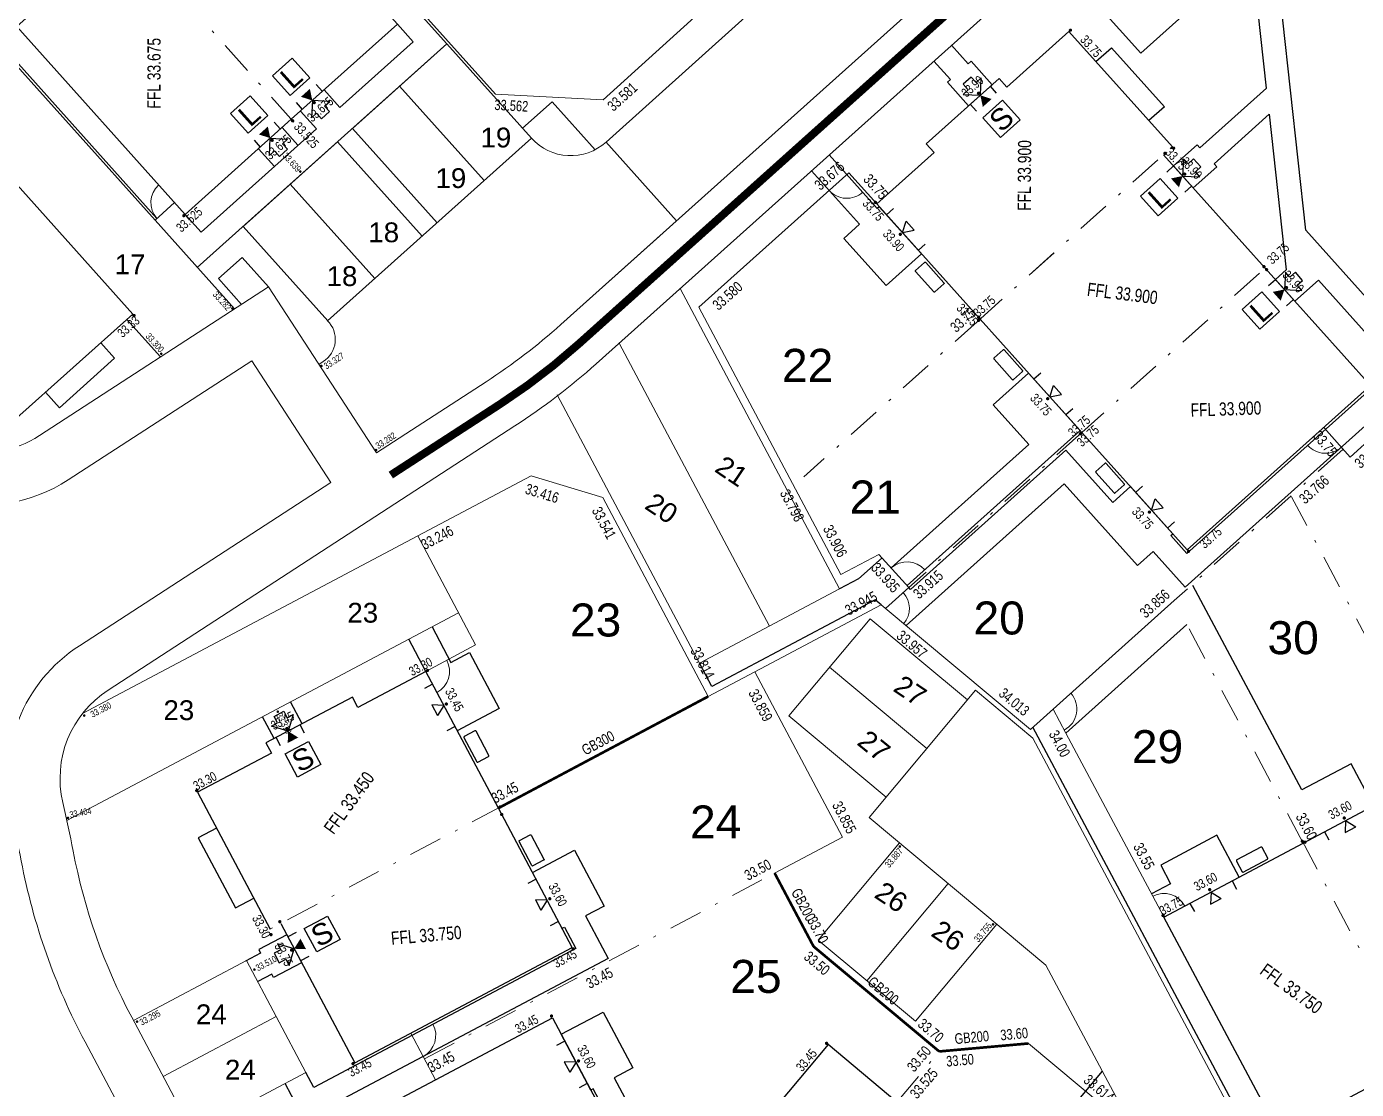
# Model space of a CAD drawing. Header units: metres. Extents: x 337936 to 338610, y 373199 to 374026.
# Drawn here: x 338146.3 to 338196.6, y 373625.1 to 373665.4 of the extents above; entities that cross this region are included whole.
import ezdxf

# ---------------------------------------------------------------- set-up
doc = ezdxf.new("R2010")
doc.units = ezdxf.units.M
for name, pattern in [('DASHDOT', [25.4, 12.7, -6.35, 0, -6.35]), ('DASHED', [0.75, 0.5, -0.25]), ('DASHED2', [0.375, 0.25, -0.125])]:
    doc.linetypes.add(name, pattern=pattern)
for name, color, linetype in [('A-WH_HT-Access-Main', 252, 'Continuous'), ('A-WH_HT-Services-ASHP', 252, 'Continuous'), ('A-WH_HT-Wall-Party Wall Line', 252, 'Continuous'), ('A-WH_HT-Wall-Structure', 252, 'Continuous'), ('DGL-Paths', 252, 'Continuous'), ('EXTERNAL_WORKS_BACK_OF_FOOTWAY_LEVELS', 7, 'Continuous'), ('HOUSE_EXTERNAL_LEVELS', 7, 'Continuous'), ('HOUSE_SLAB_LEVEL', 7, 'Continuous'), ('PLOT_BOUNDARY_ANNOTATION', 7, 'Continuous'), ('PLOT_BOUNDARY_GRAVEL_BOARD', 7, 'Continuous')]:
    doc.layers.add(name, color=color, linetype=linetype)
doc.layers.add('A-WH_HT-Wall-Door Openings', color=252, linetype='Continuous', plot=False)
for name, color, linetype, lineweight in [('DGL_BT Gates', 252, 'Continuous', 9), ('DGL_BT Rear Fencing', 252, 'DASHDOT', 9), ('DGL_BT-Screen Fence', 252, 'FENCELINE2', 9), ('DGL_DRIVE', 252, 'Continuous', 9), ('DGL_Footpath', 252, 'Continuous', 9), ('DGL_Plot Parking', 252, 'Continuous', 9), ('DGL_PlotNo', 252, 'Continuous', 9), ('DGL_ROAD_KERBLINE', 252, 'Continuous', 9), ('DGL_VERGE', 252, 'DASHED', 9)]:
    doc.layers.add(name, color=color, linetype=linetype, lineweight=lineweight)
doc.layers.add('HOUSE_DOORS', color=3, linetype='Continuous', true_color=0x00ff00)
doc.styles.add('AnnotativeArial', font='arial.ttf', dxfattribs={"height": 2})
doc.styles.add('ESTROAD', font='arial.ttf', dxfattribs={"width": 0.75})
doc.styles.get("Standard").update_dxf_attribs({"font": 'arial.ttf'})
doc.linetypes.add('FENCELINE2', pattern='A,6.35,-2.54,[132,ltypeshp.shx,S=2.54,R=0,X=-2.54,Y=0],-2.54,25.4', length=36.83)

msp = doc.modelspace()

# ---------------------------------------------------------------- hatches: boundary and pattern name
at = {"layer": 'EXTERNAL_WORKS_BACK_OF_FOOTWAY_LEVELS'}
h = msp.add_hatch(color=256, dxfattribs=at)
edge = h.paths.add_edge_path(flags=17)
edge.add_ellipse((338156.629, 373659.885), major_axis=(0.0354, 0.0354), ratio=1, start_angle=45, end_angle=225, ccw=False)
edge.add_ellipse((338156.629, 373659.885), major_axis=(0.0354, 0.0354), ratio=1, start_angle=225, end_angle=405, ccw=False)
h = msp.add_hatch(color=256, dxfattribs=at)
edge = h.paths.add_edge_path(flags=17)
edge.add_ellipse((338154.057, 373654.7), major_axis=(0.0354, 0.0354), ratio=1, start_angle=45, end_angle=225, ccw=False)
edge.add_ellipse((338154.057, 373654.7), major_axis=(0.0354, 0.0354), ratio=1, start_angle=225, end_angle=405, ccw=False)
h = msp.add_hatch(color=256, dxfattribs=at)
edge = h.paths.add_edge_path(flags=17)
edge.add_ellipse((338151.364, 373652.983), major_axis=(0.0354, 0.0354), ratio=1, start_angle=45, end_angle=225, ccw=False)
edge.add_ellipse((338151.364, 373652.983), major_axis=(0.0354, 0.0354), ratio=1, start_angle=225, end_angle=405, ccw=False)
h = msp.add_hatch(color=256, dxfattribs=at)
edge = h.paths.add_edge_path(flags=17)
edge.add_ellipse((338157.427, 373652.524), major_axis=(0.0354, 0.0354), ratio=1, start_angle=45, end_angle=225, ccw=False)
edge.add_ellipse((338157.427, 373652.524), major_axis=(0.0354, 0.0354), ratio=1, start_angle=225, end_angle=405, ccw=False)
h = msp.add_hatch(color=256, dxfattribs=at)
edge = h.paths.add_edge_path(flags=17)
edge.add_ellipse((338159.497, 373649.337), major_axis=(0.0354, 0.0354), ratio=1, start_angle=45, end_angle=225, ccw=False)
edge.add_ellipse((338159.497, 373649.337), major_axis=(0.0354, 0.0354), ratio=1, start_angle=225, end_angle=405, ccw=False)
h = msp.add_hatch(color=256, dxfattribs=at)
edge = h.paths.add_edge_path(flags=17)
edge.add_ellipse((338148.449, 373639.279), major_axis=(0.0354, 0.0354), ratio=1, start_angle=45, end_angle=225, ccw=False)
edge.add_ellipse((338148.449, 373639.279), major_axis=(0.0354, 0.0354), ratio=1, start_angle=225, end_angle=405, ccw=False)
h = msp.add_hatch(color=256, dxfattribs=at)
edge = h.paths.add_edge_path(flags=17)
edge.add_ellipse((338155.777, 373639.427), major_axis=(0.0354, 0.0354), ratio=1, start_angle=45, end_angle=225, ccw=False)
edge.add_ellipse((338155.777, 373639.427), major_axis=(0.0354, 0.0354), ratio=1, start_angle=225, end_angle=405, ccw=False)
h = msp.add_hatch(color=256, dxfattribs=at)
edge = h.paths.add_edge_path(flags=17)
edge.add_ellipse((338147.83, 373635.401), major_axis=(0.0354, 0.0354), ratio=1, start_angle=45, end_angle=225, ccw=False)
edge.add_ellipse((338147.83, 373635.401), major_axis=(0.0354, 0.0354), ratio=1, start_angle=225, end_angle=405, ccw=False)
h = msp.add_hatch(color=256, dxfattribs=at)
edge = h.paths.add_edge_path(flags=17)
edge.add_ellipse((338179.331, 373634.318), major_axis=(0.0354, 0.0354), ratio=1, start_angle=45, end_angle=225, ccw=False)
edge.add_ellipse((338179.331, 373634.318), major_axis=(0.0354, 0.0354), ratio=1, start_angle=225, end_angle=405, ccw=False)
h = msp.add_hatch(color=256, dxfattribs=at)
edge = h.paths.add_edge_path(flags=17)
edge.add_ellipse((338182.86, 373631.368), major_axis=(0.0354, 0.0354), ratio=1, start_angle=45, end_angle=225, ccw=False)
edge.add_ellipse((338182.86, 373631.368), major_axis=(0.0354, 0.0354), ratio=1, start_angle=225, end_angle=405, ccw=False)
h = msp.add_hatch(color=256, dxfattribs=at)
edge = h.paths.add_edge_path(flags=17)
edge.add_ellipse((338154.892, 373629.656), major_axis=(0.0354, 0.0354), ratio=1, start_angle=45, end_angle=225, ccw=False)
edge.add_ellipse((338154.892, 373629.656), major_axis=(0.0354, 0.0354), ratio=1, start_angle=225, end_angle=405, ccw=False)
h = msp.add_hatch(color=256, dxfattribs=at)
edge = h.paths.add_edge_path(flags=17)
edge.add_ellipse((338150.447, 373627.684), major_axis=(0.0354, 0.0354), ratio=1, start_angle=45, end_angle=225, ccw=False)
edge.add_ellipse((338150.447, 373627.684), major_axis=(0.0354, 0.0354), ratio=1, start_angle=225, end_angle=405, ccw=False)
at = {"layer": 'HOUSE_DOORS'}
for points in [[(338157.086, 373662.578), (338156.658, 373662.718), (338156.993, 373663.019)], [(338182.38, 373662.775), (338182.808, 373662.635), (338182.473, 373662.335)], [(338155.494, 373661.151), (338155.067, 373661.291), (338155.402, 373661.592)], [(338190.038, 373659.717), (338189.898, 373659.29), (338189.598, 373659.625)], [(338193.892, 373655.419), (338193.752, 373654.992), (338193.451, 373655.327)], [(338156.17, 373638.686), (338156.551, 373638.447), (338156.154, 373638.237)], [(338156.398, 373630.445), (338156.637, 373630.827), (338156.848, 373630.429)]]:
    msp.add_hatch(color=256, dxfattribs=at).paths.add_polyline_path(points, flags=17)
at = {"layer": 'HOUSE_EXTERNAL_LEVELS'}
h = msp.add_hatch(color=256, dxfattribs=at)
edge = h.paths.add_edge_path(flags=17)
edge.add_ellipse((338185.79, 373665.241), major_axis=(-0.0448, 0.0448), ratio=1, start_angle=-93.1211, end_angle=86.8789, ccw=False)
edge.add_ellipse((338185.79, 373665.241), major_axis=(-0.0448, 0.0448), ratio=1, start_angle=86.8789, end_angle=266.8789, ccw=False)
h = msp.add_hatch(color=256, dxfattribs=at)
edge = h.paths.add_edge_path(flags=17)
edge.add_ellipse((338182.308, 373662.856), major_axis=(-0.0448, 0.0448), ratio=1, start_angle=86.8789, end_angle=266.8789, ccw=False)
edge.add_ellipse((338182.308, 373662.856), major_axis=(-0.0448, 0.0448), ratio=1, start_angle=-93.1211, end_angle=86.8789, ccw=False)
h = msp.add_hatch(color=256, dxfattribs=at)
edge = h.paths.add_edge_path(flags=17)
edge.add_ellipse((338157.158, 373662.497), major_axis=(-0.0448, 0.0448), ratio=1, start_angle=-93.1211, end_angle=86.8789, ccw=False)
edge.add_ellipse((338157.158, 373662.497), major_axis=(-0.0448, 0.0448), ratio=1, start_angle=86.8789, end_angle=266.8789, ccw=False)
h = msp.add_hatch(color=256, dxfattribs=at)
edge = h.paths.add_edge_path(flags=17)
edge.add_ellipse((338156.339, 373661.81), major_axis=(-0.0448, 0.0448), ratio=1, start_angle=-93.1211, end_angle=86.8789, ccw=False)
edge.add_ellipse((338156.339, 373661.81), major_axis=(-0.0448, 0.0448), ratio=1, start_angle=86.8789, end_angle=266.8789, ccw=False)
h = msp.add_hatch(color=256, dxfattribs=at)
edge = h.paths.add_edge_path(flags=17)
edge.add_ellipse((338156.339, 373661.81), major_axis=(0.0448, 0.0448), ratio=1, start_angle=86.8789, end_angle=266.8789, ccw=False)
edge.add_ellipse((338156.339, 373661.81), major_axis=(0.0448, 0.0448), ratio=1, start_angle=266.8789, end_angle=446.8789, ccw=False)
h = msp.add_hatch(color=256, dxfattribs=at)
edge = h.paths.add_edge_path(flags=17)
edge.add_ellipse((338155.567, 373661.071), major_axis=(-0.0448, 0.0448), ratio=1, start_angle=-93.1211, end_angle=86.8789, ccw=False)
edge.add_ellipse((338155.567, 373661.071), major_axis=(-0.0448, 0.0448), ratio=1, start_angle=86.8789, end_angle=266.8789, ccw=False)
h = msp.add_hatch(color=256, dxfattribs=at)
edge = h.paths.add_edge_path(flags=17)
edge.add_ellipse((338189.698, 373660.772), major_axis=(0.0448, 0.0448), ratio=1, start_angle=266.8789, end_angle=446.8789, ccw=False)
edge.add_ellipse((338189.698, 373660.772), major_axis=(0.0448, 0.0448), ratio=1, start_angle=86.8789, end_angle=266.8789, ccw=False)
h = msp.add_hatch(color=256, dxfattribs=at)
edge = h.paths.add_edge_path(flags=17)
edge.add_ellipse((338189.368, 373660.575), major_axis=(-0.0448, 0.0448), ratio=1, start_angle=-93.1211, end_angle=86.8789, ccw=False)
edge.add_ellipse((338189.368, 373660.575), major_axis=(-0.0448, 0.0448), ratio=1, start_angle=86.8789, end_angle=266.8789, ccw=False)
h = msp.add_hatch(color=256, dxfattribs=at)
edge = h.paths.add_edge_path(flags=17)
edge.add_ellipse((338190.119, 373659.79), major_axis=(0.0448, 0.0448), ratio=1, start_angle=86.8789, end_angle=266.8789, ccw=False)
edge.add_ellipse((338190.119, 373659.79), major_axis=(0.0448, 0.0448), ratio=1, start_angle=266.8789, end_angle=446.8789, ccw=False)
h = msp.add_hatch(color=256, dxfattribs=at)
edge = h.paths.add_edge_path(flags=17)
edge.add_ellipse((338178.406, 373658.719), major_axis=(-0.0448, 0.0448), ratio=1, start_angle=86.8789, end_angle=266.8789, ccw=False)
edge.add_ellipse((338178.406, 373658.719), major_axis=(-0.0448, 0.0448), ratio=1, start_angle=-93.1211, end_angle=86.8789, ccw=False)
h = msp.add_hatch(color=256, dxfattribs=at)
edge = h.paths.add_edge_path(flags=17)
edge.add_ellipse((338152.219, 373658.214), major_axis=(0.0448, 0.0448), ratio=1, start_angle=266.8789, end_angle=446.8789, ccw=False)
edge.add_ellipse((338152.219, 373658.214), major_axis=(0.0448, 0.0448), ratio=1, start_angle=86.8789, end_angle=266.8789, ccw=False)
h = msp.add_hatch(color=256, dxfattribs=at)
edge = h.paths.add_edge_path(flags=17)
edge.add_ellipse((338179.347, 373657.507), major_axis=(0.0448, 0.0448), ratio=1, start_angle=266.8789, end_angle=446.8789, ccw=False)
edge.add_ellipse((338179.347, 373657.507), major_axis=(0.0448, 0.0448), ratio=1, start_angle=86.8789, end_angle=266.8789, ccw=False)
h = msp.add_hatch(color=256, dxfattribs=at)
edge = h.paths.add_edge_path(flags=17)
edge.add_ellipse((338193.118, 373656.283), major_axis=(0.0448, 0.0448), ratio=1, start_angle=266.8789, end_angle=446.8789, ccw=False)
edge.add_ellipse((338193.118, 373656.283), major_axis=(0.0448, 0.0448), ratio=1, start_angle=86.8789, end_angle=266.8789, ccw=False)
h = msp.add_hatch(color=256, dxfattribs=at)
edge = h.paths.add_edge_path(flags=17)
edge.add_ellipse((338193.216, 373656.174), major_axis=(0.0448, 0.0448), ratio=1, start_angle=266.8789, end_angle=446.8789, ccw=False)
edge.add_ellipse((338193.216, 373656.174), major_axis=(0.0448, 0.0448), ratio=1, start_angle=86.8789, end_angle=266.8789, ccw=False)
h = msp.add_hatch(color=256, dxfattribs=at)
edge = h.paths.add_edge_path(flags=17)
edge.add_ellipse((338193.973, 373655.492), major_axis=(-0.0448, 0.0448), ratio=1, start_angle=-3.1463, end_angle=176.8537, ccw=False)
edge.add_ellipse((338193.973, 373655.492), major_axis=(-0.0448, 0.0448), ratio=1, start_angle=176.8537, end_angle=356.8537, ccw=False)
h = msp.add_hatch(color=256, dxfattribs=at)
edge = h.paths.add_edge_path(flags=17)
edge.add_ellipse((338150.336, 373654.433), major_axis=(0.0448, 0.0448), ratio=1, start_angle=266.8789, end_angle=446.8789, ccw=False)
edge.add_ellipse((338150.336, 373654.433), major_axis=(0.0448, 0.0448), ratio=1, start_angle=86.8789, end_angle=266.8789, ccw=False)
h = msp.add_hatch(color=256, dxfattribs=at)
edge = h.paths.add_edge_path(flags=17)
edge.add_ellipse((338182.314, 373654.25), major_axis=(-0.0448, 0.0448), ratio=1, start_angle=86.8789, end_angle=266.8789, ccw=False)
edge.add_ellipse((338182.314, 373654.25), major_axis=(-0.0448, 0.0448), ratio=1, start_angle=-93.1211, end_angle=86.8789, ccw=False)
h = msp.add_hatch(color=256, dxfattribs=at)
edge = h.paths.add_edge_path(flags=17)
edge.add_ellipse((338182.319, 373654.354), major_axis=(0.0448, 0.0448), ratio=1, start_angle=86.8789, end_angle=266.8789, ccw=False)
edge.add_ellipse((338182.319, 373654.354), major_axis=(0.0448, 0.0448), ratio=1, start_angle=266.8789, end_angle=446.8789, ccw=False)
h = msp.add_hatch(color=256, dxfattribs=at)
edge = h.paths.add_edge_path(flags=17)
edge.add_ellipse((338184.928, 373651.282), major_axis=(0.0448, 0.0448), ratio=1, start_angle=266.8789, end_angle=446.8789, ccw=False)
edge.add_ellipse((338184.928, 373651.282), major_axis=(0.0448, 0.0448), ratio=1, start_angle=86.8789, end_angle=266.8789, ccw=False)
h = msp.add_hatch(color=256, dxfattribs=at)
edge = h.paths.add_edge_path(flags=17)
edge.add_ellipse((338186.167, 373649.953), major_axis=(0.0448, 0.0448), ratio=1, start_angle=266.8789, end_angle=446.8789, ccw=False)
edge.add_ellipse((338186.167, 373649.953), major_axis=(0.0448, 0.0448), ratio=1, start_angle=86.8789, end_angle=266.8789, ccw=False)
h = msp.add_hatch(color=256, dxfattribs=at)
edge = h.paths.add_edge_path(flags=17)
edge.add_ellipse((338186.167, 373649.953), major_axis=(0.0448, 0.0448), ratio=1, start_angle=266.8789, end_angle=446.8789, ccw=False)
edge.add_ellipse((338186.167, 373649.953), major_axis=(0.0448, 0.0448), ratio=1, start_angle=86.8789, end_angle=266.8789, ccw=False)
h = msp.add_hatch(color=256, dxfattribs=at)
edge = h.paths.add_edge_path(flags=17)
edge.add_ellipse((338188.781, 373646.984), major_axis=(0.0448, 0.0448), ratio=1, start_angle=266.8789, end_angle=446.8789, ccw=False)
edge.add_ellipse((338188.781, 373646.984), major_axis=(0.0448, 0.0448), ratio=1, start_angle=86.8789, end_angle=266.8789, ccw=False)
h = msp.add_hatch(color=256, dxfattribs=at)
edge = h.paths.add_edge_path(flags=17)
edge.add_ellipse((338190.259, 373645.498), major_axis=(0.0448, 0.0448), ratio=1, start_angle=86.8715, end_angle=266.8715, ccw=False)
edge.add_ellipse((338190.259, 373645.498), major_axis=(0.0448, 0.0448), ratio=1, start_angle=266.8715, end_angle=446.8715, ccw=False)
h = msp.add_hatch(color=256, dxfattribs=at)
edge = h.paths.add_edge_path(flags=17)
edge.add_ellipse((338161.448, 373640.987), major_axis=(-0.0448, 0.0448), ratio=1, start_angle=-17.0619, end_angle=162.9381, ccw=False)
edge.add_ellipse((338161.448, 373640.987), major_axis=(-0.0448, 0.0448), ratio=1, start_angle=162.9381, end_angle=342.9381, ccw=False)
h = msp.add_hatch(color=256, dxfattribs=at)
edge = h.paths.add_edge_path(flags=17)
edge.add_ellipse((338162.161, 373639.716), major_axis=(-0.0448, 0.0448), ratio=1, start_angle=-17.0619, end_angle=162.9381, ccw=False)
edge.add_ellipse((338162.161, 373639.716), major_axis=(-0.0448, 0.0448), ratio=1, start_angle=162.9381, end_angle=342.9381, ccw=False)
h = msp.add_hatch(color=256, dxfattribs=at)
edge = h.paths.add_edge_path(flags=17)
edge.add_ellipse((338156.119, 373638.782), major_axis=(0.0448, 0.0448), ratio=1, start_angle=162.9381, end_angle=342.9381, ccw=False)
edge.add_ellipse((338156.119, 373638.782), major_axis=(0.0448, 0.0448), ratio=1, start_angle=-17.0619, end_angle=162.9381, ccw=False)
h = msp.add_hatch(color=256, dxfattribs=at)
edge = h.paths.add_edge_path(flags=17)
edge.add_ellipse((338152.71, 373636.436), major_axis=(-0.0448, 0.0448), ratio=1, start_angle=-17.0619, end_angle=162.9381, ccw=False)
edge.add_ellipse((338152.71, 373636.436), major_axis=(-0.0448, 0.0448), ratio=1, start_angle=162.9381, end_angle=342.9381, ccw=False)
h = msp.add_hatch(color=256, dxfattribs=at)
edge = h.paths.add_edge_path(flags=17)
edge.add_ellipse((338164.191, 373635.814), major_axis=(-0.0448, 0.0448), ratio=1, start_angle=-107.0227, end_angle=72.9773, ccw=False)
edge.add_ellipse((338164.191, 373635.814), major_axis=(-0.0448, 0.0448), ratio=1, start_angle=72.9773, end_angle=252.9773, ccw=False)
h = msp.add_hatch(color=256, dxfattribs=at)
edge = h.paths.add_edge_path(flags=17)
edge.add_ellipse((338164.259, 373635.53), major_axis=(0.0448, 0.0448), ratio=1, start_angle=-17.0619, end_angle=162.9381, ccw=False)
edge.add_ellipse((338164.259, 373635.53), major_axis=(0.0448, 0.0448), ratio=1, start_angle=162.9381, end_angle=342.9381, ccw=False)
h = msp.add_hatch(color=256, dxfattribs=at)
edge = h.paths.add_edge_path(flags=17)
edge.add_ellipse((338196.159, 373635.397), major_axis=(-0.0448, 0.0448), ratio=1, start_angle=73.026, end_angle=253.026, ccw=False)
edge.add_ellipse((338196.159, 373635.397), major_axis=(-0.0448, 0.0448), ratio=1, start_angle=-106.974, end_angle=73.026, ccw=False)
h = msp.add_hatch(color=256, dxfattribs=at)
edge = h.paths.add_edge_path(flags=17)
edge.add_ellipse((338194.572, 373634.513), major_axis=(-0.0448, 0.0448), ratio=1, start_angle=73.026, end_angle=253.026, ccw=False)
edge.add_ellipse((338194.572, 373634.513), major_axis=(-0.0448, 0.0448), ratio=1, start_angle=-106.974, end_angle=73.026, ccw=False)
h = msp.add_hatch(color=256, dxfattribs=at)
edge = h.paths.add_edge_path(flags=17)
edge.add_ellipse((338194.671, 373634.482), major_axis=(-0.0448, 0.0448), ratio=1, start_angle=-106.974, end_angle=73.026, ccw=False)
edge.add_ellipse((338194.671, 373634.482), major_axis=(-0.0448, 0.0448), ratio=1, start_angle=73.026, end_angle=253.026, ccw=False)
h = msp.add_hatch(color=256, dxfattribs=at)
edge = h.paths.add_edge_path(flags=17)
edge.add_ellipse((338191.063, 373632.685), major_axis=(-0.0448, 0.0448), ratio=1, start_angle=73.026, end_angle=253.026, ccw=False)
edge.add_ellipse((338191.063, 373632.685), major_axis=(-0.0448, 0.0448), ratio=1, start_angle=-106.974, end_angle=73.026, ccw=False)
h = msp.add_hatch(color=256, dxfattribs=at)
edge = h.paths.add_edge_path(flags=17)
edge.add_ellipse((338166.077, 373632.338), major_axis=(0.0448, 0.0448), ratio=1, start_angle=72.9773, end_angle=252.9773, ccw=False)
edge.add_ellipse((338166.077, 373632.338), major_axis=(0.0448, 0.0448), ratio=1, start_angle=252.9773, end_angle=432.9773, ccw=False)
h = msp.add_hatch(color=256, dxfattribs=at)
edge = h.paths.add_edge_path(flags=17)
edge.add_ellipse((338189.298, 373631.705), major_axis=(0.0448, 0.0448), ratio=1, start_angle=73.026, end_angle=253.026, ccw=False)
edge.add_ellipse((338189.298, 373631.705), major_axis=(0.0448, 0.0448), ratio=1, start_angle=253.026, end_angle=433.026, ccw=False)
h = msp.add_hatch(color=256, dxfattribs=at)
edge = h.paths.add_edge_path(flags=17)
edge.add_ellipse((338155.854, 373631.469), major_axis=(-0.0448, 0.0448), ratio=1, start_angle=72.9773, end_angle=252.9773, ccw=False)
edge.add_ellipse((338155.854, 373631.469), major_axis=(-0.0448, 0.0448), ratio=1, start_angle=-107.0227, end_angle=72.9773, ccw=False)
h = msp.add_hatch(color=256, dxfattribs=at)
edge = h.paths.add_edge_path(flags=17)
edge.add_ellipse((338155.521, 373630.979), major_axis=(0.0448, 0.0448), ratio=1, start_angle=162.9381, end_angle=342.9381, ccw=False)
edge.add_ellipse((338155.521, 373630.979), major_axis=(0.0448, 0.0448), ratio=1, start_angle=-17.0619, end_angle=162.9381, ccw=False)
h = msp.add_hatch(color=256, dxfattribs=at)
edge = h.paths.add_edge_path(flags=17)
edge.add_ellipse((338156.302, 373630.394), major_axis=(0.0448, 0.0448), ratio=1, start_angle=252.9773, end_angle=432.9773, ccw=False)
edge.add_ellipse((338156.302, 373630.394), major_axis=(0.0448, 0.0448), ratio=1, start_angle=72.9773, end_angle=252.9773, ccw=False)
h = msp.add_hatch(color=256, dxfattribs=at)
edge = h.paths.add_edge_path(flags=17)
edge.add_ellipse((338166.963, 373630.439), major_axis=(0.0448, 0.0448), ratio=1, start_angle=252.9773, end_angle=432.9773, ccw=False)
edge.add_ellipse((338166.963, 373630.439), major_axis=(0.0448, 0.0448), ratio=1, start_angle=72.9773, end_angle=252.9773, ccw=False)
h = msp.add_hatch(color=256, dxfattribs=at)
edge = h.paths.add_edge_path(flags=17)
edge.add_ellipse((338166.142, 373627.897), major_axis=(-0.0448, 0.0448), ratio=1, start_angle=162.9384, end_angle=342.9384, ccw=False)
edge.add_ellipse((338166.142, 373627.897), major_axis=(-0.0448, 0.0448), ratio=1, start_angle=-17.0616, end_angle=162.9384, ccw=False)
h = msp.add_hatch(color=256, dxfattribs=at)
edge = h.paths.add_edge_path(flags=17)
edge.add_ellipse((338176.557, 373626.862), major_axis=(-0.0448, 0.0448), ratio=1, start_angle=-174.8906, end_angle=5.1094, ccw=False)
edge.add_ellipse((338176.557, 373626.862), major_axis=(-0.0448, 0.0448), ratio=1, start_angle=5.1094, end_angle=185.1094, ccw=False)
h = msp.add_hatch(color=256, dxfattribs=at)
edge = h.paths.add_edge_path(flags=17)
edge.add_ellipse((338158.627, 373626.093), major_axis=(0.0448, 0.0448), ratio=1, start_angle=252.9773, end_angle=432.9773, ccw=False)
edge.add_ellipse((338158.627, 373626.093), major_axis=(0.0448, 0.0448), ratio=1, start_angle=72.9773, end_angle=252.9773, ccw=False)
h = msp.add_hatch(color=256, dxfattribs=at)
edge = h.paths.add_edge_path(flags=17)
edge.add_ellipse((338167.166, 373626.197), major_axis=(-0.0448, 0.0448), ratio=1, start_angle=-17.0616, end_angle=162.9384, ccw=False)
edge.add_ellipse((338167.166, 373626.197), major_axis=(-0.0448, 0.0448), ratio=1, start_angle=162.9384, end_angle=342.9384, ccw=False)

# ---------------------------------------------------------------- linework, layer by layer
at = {"layer": 'A-WH_HT-Access-Main'}
for points in [[(338182.38, 373662.775), (338182.416, 373663.432), (338182.222, 373663.258), (338182.035, 373663.466), (338181.731, 373663.193), (338181.917, 373662.985), (338181.724, 373662.811), (338182.38, 373662.775)], [(338157.086, 373662.578), (338157.05, 373661.921), (338157.244, 373662.095), (338157.431, 373661.887), (338157.736, 373662.16), (338157.549, 373662.369), (338157.743, 373662.542), (338157.086, 373662.578)], [(338155.494, 373661.151), (338156.151, 373661.115), (338155.957, 373660.942), (338156.144, 373660.733), (338155.839, 373660.46), (338155.652, 373660.668), (338155.459, 373660.495), (338155.494, 373661.151)], [(338190.038, 373659.717), (338190.695, 373659.682), (338190.521, 373659.875), (338190.73, 373660.062), (338190.456, 373660.367), (338190.248, 373660.18), (338190.074, 373660.374), (338190.038, 373659.717)], [(338193.892, 373655.419), (338194.549, 373655.384), (338194.375, 373655.577), (338194.583, 373655.764), (338194.31, 373656.069), (338194.101, 373655.882), (338193.928, 373656.076), (338193.892, 373655.419)]]:
    msp.add_lwpolyline(points, dxfattribs=at)
at = {"layer": 'A-WH_HT-Access-Main', "elevation": -0.251}
for points in [[(338156.17, 373638.686), (338155.542, 373638.879), (338155.772, 373639.001), (338155.64, 373639.249), (338156.002, 373639.44), (338156.133, 373639.193), (338156.363, 373639.315), (338156.17, 373638.686)], [(338156.398, 373630.444), (338155.769, 373630.637), (338155.891, 373630.407), (338155.644, 373630.275), (338155.836, 373629.914), (338156.083, 373630.045), (338156.205, 373629.815), (338156.398, 373630.444)]]:
    msp.add_lwpolyline(points, dxfattribs=at)
at = {"layer": 'A-WH_HT-Services-ASHP'}
for points, elevation in [([(338180.269, 373656.446, -0.414214), (338180.311, 373656.444), (338181.002, 373655.673, -0.414214), (338181, 373655.631), (338180.659, 373655.325, -0.414214), (338180.617, 373655.328), (338179.926, 373656.098, -0.414214), (338179.928, 373656.141)], 0), ([(338162.839, 373638.485, 0.414214), (338162.826, 373638.444), (338163.311, 373637.53, 0.414214), (338163.352, 373637.517), (338163.756, 373637.732, 0.414214), (338163.769, 373637.772), (338163.284, 373638.687, 0.414214), (338163.243, 373638.699)], -0.251), ([(338165.439, 373633.581, -0.414214), (338165.399, 373633.594), (338164.914, 373634.508, -0.414214), (338164.926, 373634.549), (338165.331, 373634.763, -0.414214), (338165.371, 373634.751), (338165.856, 373633.837, -0.414214), (338165.844, 373633.796)], -0.251)]:
    msp.add_lwpolyline(points, format="xyb", close=True, dxfattribs=dict(at, elevation=elevation))
for points in [[(338183.974, 373652.314, 0.414214), (338183.976, 373652.356), (338183.285, 373653.127, 0.414214), (338183.243, 373653.129), (338182.902, 373652.824, 0.414214), (338182.9, 373652.781), (338183.59, 373652.011, 0.414214), (338183.633, 373652.008)], [(338187.827, 373648.016, 0.414214), (338187.83, 373648.058), (338187.139, 373648.829, 0.414214), (338187.096, 373648.831), (338186.755, 373648.526, 0.414214), (338186.753, 373648.483), (338187.444, 373647.713, 0.414214), (338187.486, 373647.71)], [(338192.294, 373633.365, 0.414214), (338192.335, 373633.352), (338193.249, 373633.839, 0.414214), (338193.261, 373633.879), (338193.046, 373634.283, 0.414214), (338193.005, 373634.296), (338192.092, 373633.809, 0.414214), (338192.079, 373633.769)]]:
    msp.add_lwpolyline(points, format="xyb", close=True, dxfattribs=at)
at = {"layer": 'A-WH_HT-Wall-Door Openings', "linetype": 'ByBlock'}
for p, q in [((338157.231, 373663.182), (338157.467, 373662.919)), ((338182.996, 373662.854), (338182.761, 373663.116)), ((338156.47, 373662.499), (338156.705, 373662.237)), ((338182.235, 373662.171), (338182, 373662.434)), ((338155.64, 373661.755), (338155.875, 373661.493)), ((338154.878, 373661.072), (338155.114, 373660.81)), ((338189.435, 373659.863), (338189.697, 373660.098)), ((338190.117, 373659.101), (338190.38, 373659.337)), ((338178.824, 373658.253), (338179.086, 373658.488)), ((338180.032, 373656.905), (338180.294, 373657.141)), ((338193.288, 373655.565), (338193.551, 373655.8)), ((338193.971, 373654.803), (338194.233, 373655.039)), ((338184.404, 373652.029), (338184.667, 373652.264)), ((338185.613, 373650.681), (338185.875, 373650.916)), ((338188.258, 373647.731), (338188.52, 373647.966)), ((338189.466, 373646.383), (338189.729, 373646.618)), ((338161.642, 373640.465, -0.251), (338161.33, 373640.299, -0.251)), ((338156.787, 373638.614, -0.251), (338156.622, 373638.926, -0.251)), ((338162.49, 373638.865, -0.251), (338162.178, 373638.7, -0.251)), ((338155.884, 373638.135, -0.251), (338155.719, 373638.447, -0.251)), ((338195.412, 373634.877), (338195.578, 373634.566)), ((338165.558, 373633.079, -0.251), (338165.247, 373632.914, -0.251)), ((338191.914, 373633.015), (338192.08, 373632.704)), ((338190.316, 373632.164), (338190.482, 373631.853)), ((338166.407, 373631.48, -0.251), (338166.095, 373631.315, -0.251)), ((338156.47, 373631.06, -0.251), (338156.159, 373630.895, -0.251)), ((338156.949, 373630.157, -0.251), (338156.638, 373629.992, -0.251)), ((338166.646, 373626.946), (338166.335, 373626.781)), ((338167.494, 373625.347), (338167.183, 373625.181))]:
    msp.add_line(p, q, dxfattribs=at)
at = {"layer": 'A-WH_HT-Wall-Party Wall Line', "linetype": 'DASHDOT', "lineweight": 15, "ltscale": 0.1}
for points in [[(338156.39, 373661.753), (338149.813, 373669.088)], [(338182.257, 373654.199), (338189.76, 373660.927)], [(338182.257, 373654.199), (338189.425, 373660.626)], [(338186.11, 373649.901), (338193.278, 373656.328)], [(338194.536, 373634.58), (338199.06, 373626.082)]]:
    msp.add_lwpolyline(points, dxfattribs=at)
at = {"layer": 'A-WH_HT-Wall-Party Wall Line', "linetype": 'DASHDOT', "lineweight": 15, "ltscale": 0.1, "elevation": -0.251}
for points in [[(338164.262, 373635.844), (338155.359, 373631.122)], [(338164.262, 373635.844), (338155.757, 373631.333)]]:
    msp.add_lwpolyline(points, dxfattribs=at)
at = {"layer": 'A-WH_HT-Wall-Structure', "lineweight": -3}
for p, q in [((338186.757, 373664.052), (338187.344, 373664.577)), ((338187.344, 373664.577), (338189.348, 373662.342)), ((338189.348, 373662.342), (338188.762, 373661.816)), ((338153.462, 373635.019, -0.251), (338152.766, 373634.65, -0.251)), ((338152.766, 373634.65, -0.251), (338154.173, 373631.997, -0.251)), ((338154.173, 373631.997, -0.251), (338154.869, 373632.366, -0.251))]:
    msp.add_line(p, q, dxfattribs=at)
for points in [[(338149.914, 373668.977), (338153.93, 373672.578), (338160.307, 373665.466), (338156.29, 373661.865)], [(338149.914, 373668.977), (338145.897, 373665.375), (338152.273, 373658.263), (338156.29, 373661.865)], [(338182.368, 373654.299), (338178.455, 373658.664), (338180.626, 373660.611), (338180.332, 373660.938), (338183.089, 373663.41), (338183.382, 373663.082), (338185.735, 373665.192), (338189.649, 373660.827)], [(338189.313, 373660.526), (338193.167, 373656.228)], [(338193.167, 373656.228), (338197.155, 373651.779), (338190.211, 373645.553), (338186.222, 373650.002)], [(338186.222, 373650.002), (338182.368, 373654.299)], [(338149.072, 373653.399), (338149.598, 373652.813), (338147.511, 373650.942), (338146.986, 373651.528)], [(338194.606, 373634.448), (338199.702, 373637.16)], [(338198.989, 373626.214), (338193.715, 373623.407), (338189.332, 373631.641), (338194.606, 373634.448)], [(338159.306, 373620.878), (338160.996, 373621.774), (338159.626, 373624.358), (338166.176, 373627.832), (338170.757, 373619.194), (338164.207, 373615.72), (338162.836, 373618.304), (338161.147, 373617.408), (338159.306, 373620.878)]]:
    msp.add_lwpolyline(points, dxfattribs=at)
msp.add_lwpolyline([(338139.244, 373657.719), (338145.771, 373650.439), (338150.287, 373654.488), (338143.759, 373661.768)], close=True, dxfattribs=at)
at = {"layer": 'A-WH_HT-Wall-Structure', "lineweight": -3, "elevation": -0.251}
for points in [[(338164.129, 373635.773), (338161.383, 373640.953), (338158.807, 373639.587), (338158.601, 373639.975), (338155.33, 373638.241), (338155.536, 373637.852), (338152.744, 373636.371), (338155.491, 373631.192)], [(338155.889, 373631.403), (338158.689, 373626.125), (338166.929, 373630.495), (338164.129, 373635.773)]]:
    msp.add_lwpolyline(points, dxfattribs=at)
at = {"layer": 'A-WH_HT-Wall-Structure'}
msp.add_lwpolyline([(338179.218, 373624.637), (338176.613, 373626.815), (338172.507, 373621.902), (338175.112, 373619.725)], close=True, dxfattribs=at)
at = {"layer": 'DGL-Paths'}
for p, q in [((338181.914, 373663.969), (338181.287, 373664.668)), ((338181.245, 373663.368), (338180.618, 373664.067)), ((338182.026, 373664.069), (338181.914, 373663.969)), ((338182.827, 373663.175), (338182.026, 373664.069)), ((338181.133, 373663.268), (338181.245, 373663.368)), ((338181.934, 373662.375), (338181.133, 373663.268)), ((338181.934, 373662.374), (338182.827, 373663.175))]:
    msp.add_line(p, q, dxfattribs=at)
for points in [[(338185.549, 373648.055), (338188.324, 373644.961), (338188.919, 373645.495), (338190.134, 373644.141), (338199.387, 373652.437), (338194.702, 373657.662), (338193.547, 373668.282), (338189.788, 373672.474)], [(338190.44, 373659.27), (338189.697, 373660.098), (338190.591, 373660.899), (338190.691, 373660.787), (338193.211, 373663.046), (338192.683, 373667.897), (338189.21, 373671.771)], [(338189.697, 373660.098), (338190.44, 373659.27), (338191.333, 373660.071), (338191.232, 373660.183), (338193.319, 373662.054), (338193.959, 373656.167), (338193.551, 373655.8), (338194.293, 373654.972)], [(338175.989, 373659.917), (338177.807, 373657.889), (338177.211, 373657.355), (338178.814, 373655.568), (338180.154, 373656.77), (338178.552, 373658.556), (338178.477, 373658.49), (338176.659, 373660.518)], [(338193.551, 373655.8), (338194.293, 373654.972), (338195.187, 373655.773), (338198.116, 373652.506), (338190.203, 373645.412), (338189.589, 373646.096), (338189.664, 373646.163), (338188.062, 373647.95), (338187.392, 373647.349), (338185.619, 373649.326), (338179.737, 373644.053), (338179.67, 373644.127)], [(338179.603, 373644.201), (338186.155, 373650.076), (338184.208, 373652.247), (338182.868, 373651.046), (338184.214, 373649.544), (338179.002, 373644.872)], [(338179.566, 373642.691), (338185.549, 373648.055)], [(338178.657, 373645.256), (338177.764, 373644.455), (338177.046, 373644.074)], [(338178.626, 373643.477), (338178.403, 373643.662), (338172.214, 373640.38), (338171.745, 373641.263)], [(338171.824, 373620.47), (338170.523, 373621.557), (338169.816, 373621.182), (338167.721, 373625.133), (338167.632, 373625.086), (338166.508, 373627.206), (338168.098, 373628.049), (338169.222, 373625.929), (338168.516, 373625.555), (338169.609, 373623.494), (338172.401, 373621.16)], [(338186.996, 373625.814), (338180.779, 373618.376), (338177.162, 373621.399), (338168.251, 373610.737)]]:
    msp.add_lwpolyline(points, dxfattribs=at)
at = {"layer": 'DGL-Paths', "flags": 128}
for points in [[(338160.577, 373666.514), (338162.179, 373664.727)], [(338151.203, 373658.109), (338144.559, 373665.519)], [(338160.307, 373665.466), (338160.908, 373664.796)], [(338152.731, 373656.256), (338162.179, 373664.727)], [(338158.133, 373662.309), (338160.908, 373664.796)], [(338157.533, 373662.979), (338158.133, 373662.309)], [(338156.639, 373662.178), (338157.24, 373661.508)], [(338152.874, 373657.593), (338157.24, 373661.508)], [(338155.941, 373661.552), (338156.542, 373660.882)], [(338155.048, 373660.751), (338155.648, 373660.081)], [(338152.273, 373658.263), (338152.874, 373657.593)], [(338194.555, 373636.46), (338190.43, 373644.209)], [(338161.383, 373640.953), (338160.737, 373642.171)], [(338161.62, 373642.639), (338162.334, 373641.293), (338163.041, 373641.668), (338164.165, 373639.548), (338162.575, 373638.704)], [(338202.134, 373638.457), (338201.288, 373640.045), (338203.407, 373641.173), (338203.783, 373640.467), (338205.406, 373641.331), (338211.716, 373629.477), (338194.289, 373620.2), (338184.368, 373638.837)], [(338156.7, 373638.967), (338156.26, 373639.797)], [(338155.64, 373638.405), (338155.2, 373639.235)], [(338197.269, 373635.865), (338196.423, 373637.454), (338194.555, 373636.46)], [(338192.174, 373633.153), (338191.328, 373634.742), (338189.209, 373633.614), (338189.585, 373632.908), (338188.862, 373632.523)], [(338165.422, 373633.339), (338167.012, 373634.183), (338168.137, 373632.062), (338167.43, 373631.687), (338168.282, 373630.08), (338156.772, 373623.976), (338156.051, 373625.336)], [(338166.546, 373631.219), (338166.635, 373631.266), (338167.065, 373630.454), (338157.145, 373625.193), (338156.846, 373625.757)], [(338156.117, 373630.973), (338155.058, 373630.411), (338155.128, 373630.28), (338154.552, 373629.974)], [(338156.679, 373629.914), (338155.62, 373629.353), (338155.55, 373629.484), (338155.019, 373629.203)]]:
    msp.add_lwpolyline(points, dxfattribs=at)
at = {"layer": 'DGL_BT Gates'}
for centre, start, end in [((338151.873, 373658.71), 131.8789, 221.8789), ((338177.326, 373659.773), 221.8789, 311.8789), ((338195.448, 373650.114), 221.8789, 311.8789), ((338179.603, 373644.201), 41.8789, 131.8777), ((338178.791, 373643.339), 320.1094, 41.8789), ((338161.383, 373640.954, -0.251), 297.8507, 27.8507), ((338185.135, 373639.525), 298.026, 41.8789), ((338189.332, 373631.641), 28.026, 118.026), ((338160.859, 373627.163), 297.9384, 27.9384)]:
    msp.add_arc(centre, 0.9, start, end, dxfattribs=at)
at = {"layer": 'DGL_BT Rear Fencing', "ltscale": 0.1}
msp.add_line((338196.115, 373649.37), (338189.717, 373643.633), dxfattribs=at)
at = {"layer": 'DGL_BT Rear Fencing', "ltscale": 0.1, "flags": 128}
for points in [[(338182.368, 373654.299), (338175.699, 373648.32)], [(338186.222, 373650.002), (338179.67, 373644.127)], [(338199.702, 373637.16), (338194.167, 373647.56)], [(338194.606, 373634.448), (338190.224, 373642.682)], [(338164.129, 373635.773), (338172.074, 373640.002)], [(338161.328, 373626.279), (338174.589, 373633.312)], [(338179.218, 373624.637), (338180.821, 373626.555)]]:
    msp.add_lwpolyline(points, dxfattribs=at)
at = {"layer": 'DGL_BT-Screen Fence', "ltscale": 0.03}
for p, q in [((338168.093, 373662.6), (338177.369, 373671.011)), ((338160.793, 373666.423), (338164.022, 373662.822)), ((338164.022, 373662.822), (338168.093, 373662.6)), ((338185.135, 373639.525), (338185.619, 373638.616))]:
    msp.add_line(p, q, dxfattribs=at)
at = {"layer": 'DGL_BT-Screen Fence', "ltscale": 0.03, "flags": 128}
for points in [[(338151.873, 373658.71), (338151.129, 373658.043), (338144.791, 373665.111)], [(338208.145, 373634.015), (338209.116, 373634.531), (338201.299, 373649.218), (338197.329, 373649.921), (338196.382, 373649.072), (338195.381, 373650.189)]]:
    msp.add_lwpolyline(points, dxfattribs=at)
at = {"layer": 'DGL_BT-Screen Fence', "ltscale": 0.03}
for points in [[(338178.455, 373658.664), (338177.401, 373659.84), (338171.724, 373654.75), (338177.097, 373644.618)], [(338172.074, 373640.002), (338168.079, 373647.536), (338165.375, 373648.366), (338161.075, 373646.086)], [(338161.075, 373646.086), (338163.267, 373641.952)], [(338177.097, 373644.618), (338178.541, 373645.386), (338179.67, 373644.127), (338178.791, 373643.339)], [(338189.717, 373643.633), (338184.276, 373638.754), (338178.626, 373643.477), (338173.841, 373640.939)], [(338189.31, 373631.683), (338185.619, 373638.616), (338190.201, 373642.724)], [(338161.383, 373640.953), (338163.267, 373641.952)], [(338187.138, 373610.274), (338190.62, 373607.363), (338194.861, 373610.825), (338188.034, 373623.652), (338184.198, 373626.857), (338180.821, 373626.555), (338176.064, 373630.532), (338174.589, 373633.312), (338177.162, 373634.677), (338173.841, 373640.939), (338172.074, 373640.002)], [(338160.813, 373627.251), (338161.75, 373625.484)]]:
    msp.add_lwpolyline(points, dxfattribs=at)
at = {"layer": 'DGL_DRIVE'}
msp.add_line((338170.233, 373657.443), (338166.859, 373654.418), dxfattribs=at)
msp.add_lwpolyline([(338157.334, 373652.583), (338157.5, 373652.691, 0.475798), (338157.666, 373654.234), (338165.383, 373661.153, 0.414214), (338168.207, 373660.999), (338181.746, 373673.184), (338181.499, 373675.702), (338184.102, 373678.042), (338188.113, 373673.579, -0.040446), (338187.446, 373672.876), (338166.493, 373654.089, -0.038761), (338163.666, 373651.925), (338159.513, 373649.228)], format="xyb", dxfattribs=at)
for points in [[(338185.114, 373668.099), (338188.452, 373664.376), (338192.175, 373667.714), (338188.837, 373671.437)], [(338162.179, 373664.727), (338158.605, 373661.522)], [(338162.179, 373664.727), (338165.383, 373661.153)], [(338160.392, 373663.125), (338163.596, 373659.551)], [(338165.049, 373661.525), (338166.166, 373662.527), (338167.793, 373660.712)], [(338161.809, 373657.949), (338158.605, 373661.522)], [(338158.036, 373661.013), (338154.462, 373657.808)], [(338158.036, 373661.013), (338161.24, 373657.439)], [(338156.249, 373659.411), (338159.454, 373655.837)], [(338151.129, 373658.043), (338154.141, 373654.682)], [(338154.462, 373657.808), (338157.667, 373654.234)], [(338155.428, 373655.518), (338154.427, 373656.635), (338153.533, 373655.834), (338154.409, 373654.856)], [(338171.011, 373655.454), (338177.046, 373644.074), (338171.745, 373641.263), (338166.357, 373651.423)], [(338150.063, 373654.288), (338151.34, 373652.863)], [(338174.395, 373642.669), (338168.709, 373653.391)], [(338161.075, 373646.086), (338148.38, 373639.353)], [(338162.621, 373643.17), (338147.79, 373635.305)], [(338178.809, 373636.188), (338175.126, 373639.266), (338178.204, 373642.949), (338181.887, 373639.871)], [(338180.348, 373638.029), (338176.665, 373641.108)], [(338198.515, 373610.107), (338198.571, 373611.73), (338184.364, 373638.419), (338182.192, 373640.235), (338178.167, 373635.421), (338184.86, 373629.826), (338194.94, 373610.89), (338194.848, 373608.233)], [(338183.001, 373631.38), (338179.923, 373627.697), (338176.24, 373630.776), (338179.318, 373634.459)], [(338181.16, 373632.919), (338178.081, 373629.236)], [(338152.561, 373623.485), (338156.846, 373625.757), (338154.597, 373629.998), (338150.312, 373627.725)], [(338155.721, 373627.878), (338151.436, 373625.605)]]:
    msp.add_lwpolyline(points, dxfattribs=at)
at = {"layer": 'DGL_DRIVE', "flags": 128}
msp.add_lwpolyline([(338168.2, 373661.007), (338170.877, 373658.021)], dxfattribs=at)
at = {"layer": 'DGL_Footpath'}
for p, q in [((338146.75, 373649.882), (338155.428, 373655.518)), ((338155.428, 373655.518), (338159.513, 373649.228))]:
    msp.add_line(p, q, dxfattribs=at)
at = {"layer": 'DGL_Footpath', "flags": 128}
for points in [[(338149.354, 373640.246), (338164.755, 373650.248, 0.038761), (338167.828, 373652.6), (338188.781, 373671.387, 0.129998), (338191.028, 373674.805), (338192.731, 373679.898, -0.262176), (338197.098, 373683.847, 0.022899), (338202.614, 373685.363, 0.040461)], [(338188.113, 373673.579, -0.040446), (338187.446, 373672.876), (338166.493, 373654.089, -0.038761), (338163.666, 373651.925), (338159.513, 373649.228)], [(338149.354, 373640.246, 0.315946), (338147.637, 373635.982, -0.009873), (338148.027, 373634.148, 0.074603), (338150.246, 373627.85), (338153.1, 373622.468, 0.145268), (338160.275, 373615.158), (338170.803, 373609.323, -0.100695), (338179.748, 373601.683), (338179.988, 373601.376)]]:
    msp.add_lwpolyline(points, format="xyb", dxfattribs=at)
at = {"layer": 'DGL_Footpath'}
msp.add_arc((338144.571, 373653.237), 4, 213, 303, dxfattribs=at)
at = {"layer": 'DGL_ROAD_KERBLINE', "flags": 128}
msp.add_lwpolyline([(338147.839, 373648.205), (338154.794, 373652.722), (338157.79, 373648.109), (338148.265, 373641.923)], dxfattribs=at)
msp.add_lwpolyline([(338148.265, 373641.923, 0.315946), (338145.689, 373635.528, -0.009873), (338146.063, 373633.77, 0.074603), (338148.479, 373626.913), (338151.333, 373621.531, 0.145268), (338159.306, 373613.409), (338169.834, 373607.573, -0.100695), (338178.172, 373600.452), (338178.412, 373600.144)], format="xyb", dxfattribs=at)
at = {"layer": 'DGL_ROAD_KERBLINE'}
msp.add_arc((338144.571, 373653.237), 6, 213, 303, dxfattribs=at)
at = {"layer": 'DGL_VERGE', "ltscale": 5, "const_width": 0.3, "flags": 128}
msp.add_lwpolyline([(338160.057, 373648.389), (338164.21, 373651.086, 0.038761), (338167.16, 373653.345), (338188.114, 373672.131, 0.129998), (338190.079, 373675.123), (338190.669, 373677.058)], format="xyb", dxfattribs=at)
at = {"layer": 'HOUSE_DOORS'}
for p, q in [((338179.428, 373657.579), (338179.568, 373658.007)), ((338179.868, 373657.672), (338179.568, 373658.007)), ((338179.428, 373657.579), (338179.868, 373657.672)), ((338185.009, 373651.355), (338185.149, 373651.782)), ((338185.449, 373651.447), (338185.149, 373651.782)), ((338185.009, 373651.355), (338185.449, 373651.447)), ((338188.862, 373647.057), (338189.002, 373647.484)), ((338189.302, 373647.149), (338189.002, 373647.484)), ((338188.862, 373647.057), (338189.302, 373647.149)), ((338161.616, 373639.681), (338161.827, 373639.284)), ((338162.066, 373639.665), (338161.616, 373639.681)), ((338162.066, 373639.665), (338161.827, 373639.284)), ((338196.21, 373635.302), (338196.194, 373634.852)), ((338196.21, 373635.302), (338196.592, 373635.063)), ((338196.194, 373634.852), (338196.592, 373635.063)), ((338191.114, 373632.589), (338191.099, 373632.139)), ((338191.114, 373632.589), (338191.496, 373632.351)), ((338165.532, 373632.303), (338165.743, 373631.906)), ((338165.981, 373632.287), (338165.532, 373632.303)), ((338165.981, 373632.287), (338165.743, 373631.906)), ((338191.099, 373632.139), (338191.496, 373632.351)), ((338166.621, 373626.162), (338166.831, 373625.765)), ((338167.07, 373626.146), (338166.621, 373626.162)), ((338167.07, 373626.146), (338166.831, 373625.765))]:
    msp.add_line(p, q, dxfattribs=at)
at = {"layer": 'HOUSE_EXTERNAL_LEVELS', "color": 0, "flags": 128}
for points in [[(338155.579, 373663.51), (338156.323, 373664.178), (338156.991, 373663.433), (338156.246, 373662.766), (338155.579, 373663.51)], [(338153.987, 373662.083), (338154.732, 373662.751), (338155.399, 373662.006), (338154.655, 373661.339), (338153.987, 373662.083)], [(338182.475, 373661.92), (338183.22, 373662.588), (338183.887, 373661.843), (338183.143, 373661.175), (338182.475, 373661.92)], [(338188.439, 373658.955), (338189.183, 373659.622), (338189.851, 373658.878), (338189.106, 373658.21), (338188.439, 373658.955)], [(338192.292, 373654.658), (338193.037, 373655.325), (338193.704, 373654.58), (338192.959, 373653.913), (338192.292, 373654.658)], [(338156.056, 373637.834), (338156.94, 373638.302), (338157.408, 373637.419), (338156.525, 373636.95), (338156.056, 373637.834)], [(338156.782, 373631.215), (338157.665, 373631.684), (338158.134, 373630.801), (338157.251, 373630.332), (338156.782, 373631.215)]]:
    msp.add_lwpolyline(points, dxfattribs=at)
at = {"layer": 'PLOT_BOUNDARY_GRAVEL_BOARD', "color": 130, "linetype": 'DASHED2', "ltscale": 2, "const_width": 0.1}
for points in [[(338164.122, 373635.767), (338172.074, 373640.002)], [(338176.064, 373630.532), (338174.589, 373633.312)], [(338180.821, 373626.555), (338176.064, 373630.532)], [(338184.198, 373626.857), (338180.821, 373626.555)]]:
    msp.add_lwpolyline(points, dxfattribs=at)

# ---------------------------------------------------------------- texts
at = {"layer": 'DGL_Plot Parking', "char_height": 0.75, "attachment_point": 5, "style": 'AnnotativeArial'}
for s, insert in [('19', (338164.035, 373661.17)), ('19', (338162.331, 373659.632)), ('18', (338159.79, 373657.579)), ('17', (338150.186, 373656.373)), ('18', (338158.209, 373655.919)), ('23', (338158.995, 373643.169)), ('23', (338152.032, 373639.477)), ('24', (338153.259, 373627.962)), ('24', (338154.359, 373625.864))]:
    msp.add_mtext(s, dxfattribs=dict(at, insert=insert))
for s, insert, rotation in [('21', (338172.964, 373648.535), 326.0521), ('20', (338170.313, 373647.129), 326.0521), ('27', (338179.727, 373640.221), 326.0521), ('27', (338178.356, 373638.131), 321.0521), ('26', (338179.007, 373632.4), 326.0521), ('26', (338181.155, 373630.941), 326.0521)]:
    msp.add_mtext(s, dxfattribs=dict(at, insert=insert, rotation=rotation))
at = {"layer": 'DGL_PlotNo', "char_height": 1.25, "width": 2.66537, "attachment_point": 5, "style": 'AnnotativeArial'}
for s, insert in [('22', (338175.839, 373652.545)), ('21', (338178.399, 373647.558)), ('23', (338167.811, 373642.89)), ('20', (338183.091, 373642.966)), ('30', (338194.223, 373642.219, -0.61)), ('29', (338189.087, 373638.092, -0.61)), ('24', (338172.359, 373635.248)), ('25', (338173.883, 373629.389))]:
    msp.add_mtext(s, dxfattribs=dict(at, insert=insert))
at = {"layer": 'EXTERNAL_WORKS_BACK_OF_FOOTWAY_LEVELS', "linetype": 'Continuous', "style": 'ESTROAD', "width": 0.75}
for s, rotation, p in [('33.639', 311.8789, (338155.944, 373660.466)), ('33.282', 311.8789, (338153.298, 373655.212)), ('33.300', 311.8789, (338150.752, 373653.63)), ('33.327', 33, (338157.623, 373652.385)), ('33.282', 33, (338159.584, 373649.366)), ('33.380', 27.9384, (338148.77, 373639.194)), ('33.319', 297.9381, (338155.71, 373639.291)), ('33.404', 11.2491, (338147.922, 373635.395)), ('33.887', 50.1094, (338178.932, 373633.492)), ('33.755', 50.1094, (338182.307, 373630.669)), ('33.510', 27.9773, (338155.028, 373629.589)), ('33.295', 27.9384, (338150.63, 373627.528))]:
    msp.add_text(s, height=0.25, rotation=rotation, dxfattribs=at).set_placement(p)
at = {"layer": 'HOUSE_DOORS', "color": 100, "linetype": 'Continuous', "style": 'ESTROAD', "width": 0.75}
for s, rotation, p in [('33.90', 41.8789, (338181.854, 373662.676)), ('33.675', 41.8789, (338157.084, 373661.74)), ('33.675', 41.8789, (338155.492, 373660.313)), ('33.90', 311.8789, (338189.939, 373660.243)), ('33.90', 311.8789, (338178.659, 373657.504)), ('33.90', 311.8537, (338193.793, 373655.945)), ('33.75', 311.8789, (338184.238, 373651.281)), ('33.75', 311.8789, (338188.092, 373646.983)), ('33.45', 297.9381, (338162.096, 373640.201)), ('33.45', 27.9381, (338155.634, 373638.716)), ('33.60', 28.026, (338195.676, 373635.331)), ('33.60', 28.026, (338190.58, 373632.619)), ('33.60', 297.9773, (338166.012, 373632.822)), ('33.75', 297.9773, (338155.633, 373630.558)), ('33.60', 297.9384, (338167.101, 373626.681))]:
    msp.add_text(s, height=0.35, rotation=rotation, dxfattribs=at).set_placement(p)
at = {"layer": 'HOUSE_EXTERNAL_LEVELS', "color": 0, "linetype": 'Continuous', "style": 'ESTROAD', "width": 0.75}
for s, rotation, p in [('33.75', 311.8789, (338186.136, 373664.86)), ('33.525', 311.8789, (338156.36, 373661.566)), ('33.75', 311.8789, (338189.361, 373660.589)), ('33.75', 311.8789, (338177.891, 373658.66)), ('33.525', 41.8789, (338152.126, 373657.564)), ('33.75', 41.8789, (338193.427, 373656.349)), ('33.75', 311.8789, (338181.451, 373654.69)), ('33.75', 41.8789, (338182.305, 373654.347)), ('33.33', 41.8789, (338149.898, 373653.572)), ('33.75', 41.8789, (338185.893, 373649.81)), ('33.75', 41.8789, (338186.227, 373649.438)), ('33.75', 41.8715, (338190.876, 373645.582)), ('33.30', 27.9381, (338160.864, 373640.765)), ('33.30', 27.9381, (338152.695, 373636.433)), ('33.75', 28.026, (338189.282, 373631.702)), ('33.30', 297.9381, (338154.791, 373631.611)), ('33.45', 27.9773, (338166.33, 373629.706)), ('33.45', 27.9384, (338164.874, 373627.229)), ('33.45', 50.1094, (338175.634, 373625.764)), ('33.45', 27.9773, (338158.561, 373625.58))]:
    msp.add_text(s, height=0.35, rotation=rotation, dxfattribs=at).set_placement(p)
at = {"layer": 'HOUSE_EXTERNAL_LEVELS', "color": 0, "char_height": 0.8, "width": 0.8, "attachment_point": 5, "line_spacing_factor": 0.888}
for s, insert, rotation in [('\\W1.00;L', (338156.285, 373663.472), 41.8789), ('\\W1.00;S', (338183.181, 373661.881), 41.8789), ('\\W1.00;L', (338154.693, 373662.045), 41.8789), ('\\W1.00;L', (338189.145, 373658.916), 41.8789), ('\\W1.00;L', (338192.998, 373654.619), 41.8537), ('\\W1.00;S', (338156.732, 373637.626), 27.9381), ('\\W1.00;S', (338157.458, 373631.008), 27.9773)]:
    msp.add_mtext(s, dxfattribs=dict(at, insert=insert, rotation=rotation))
at = {"layer": 'HOUSE_SLAB_LEVEL', "color": 1, "linetype": 'Continuous', "true_color": 0xff0000, "style": 'ESTROAD', "width": 0.75}
for s, rotation, p in [('FFL 33.675', 89.8789, (338151.337, 373662.269)), ('FFL 33.900', 89.6794, (338184.291, 373658.396)), ('FFL 33.900', 352.8789, (338186.399, 373655.186)), ('FFL 33.900', 1.8789, (338190.348, 373650.6)), ('FFL 33.450', 53.9381, (338157.89, 373634.748)), ('FFL 33.750', 4.9773, (338160.087, 373630.591)), ('FFL 33.750', 324.026, (338192.924, 373629.52))]:
    msp.add_text(s, height=0.5, rotation=rotation, dxfattribs=at).set_placement(p)
at = {"layer": 'PLOT_BOUNDARY_ANNOTATION', "linetype": 'Continuous', "style": 'ESTROAD', "width": 0.75}
for s, rotation, p in [('33.581', 42.1994, (338168.484, 373662.143)), ('33.562', 356.8789, (338163.971, 373662.222)), ('33.676', 41.8789, (338176.322, 373659.151)), ('33.75', 311.8789, (338177.92, 373659.571)), ('33.580', 41.8789, (338172.462, 373654.604)), ('33.75', 41.8789, (338181.462, 373653.765)), ('33.75', 309.7607, (338194.949, 373649.854)), ('33.718', 41.8789, (338196.771, 373648.612)), ('33.766', 41.8767, (338194.673, 373647.268)), ('33.416', 342.9384, (338165.114, 373647.694)), ('33.798', 297.9384, (338174.776, 373647.71)), ('33.541', 297.9384, (338167.655, 373647.05)), ('33.246', 27.9384, (338161.341, 373645.546)), ('33.906', 297.9384, (338176.407, 373646.361)), ('33.935', 311.8789, (338178.215, 373644.848)), ('33.915', 41.8789, (338180.058, 373643.667)), ('33.945', 27.9384, (338177.393, 373643.057)), ('33.856', 41.8767, (338188.639, 373642.944)), ('33.957', 320.1094, (338179.167, 373642.24)), ('33.814', 297.9384, (338171.385, 373641.744)), ('33.859', 297.9384, (338173.582, 373640.143)), ('34.013', 320.1094, (338183.041, 373640.056)), ('GB300', 28.0414, (338167.424, 373637.76)), ('34.00', 298.1222, (338184.957, 373638.583)), ('33.45', 28.0414, (338164.009, 373635.941)), ('33.855', 297.9384, (338176.753, 373635.891)), ('33.60', 298.0257, (338194.306, 373635.453)), ('33.55', 298.1222, (338188.153, 373634.318)), ('33.50', 27.9384, (338173.583, 373633.013)), ('GB200', 297.9384, (338175.203, 373632.596)), ('33.70', 297.9384, (338175.806, 373631.522)), ('33.50', 320.1094, (338175.664, 373630.082)), ('33.45', 27.9384, (338167.589, 373628.918)), ('GB200', 320.1094, (338178.074, 373629.122)), ('33.70', 320.1094, (338179.974, 373627.533)), ('GB200', 5.1094, (338181.423, 373626.832)), ('33.60', 5.1094, (338183.155, 373626.972)), ('33.45', 27.9384, (338161.594, 373625.74)), ('33.50', 50.1094, (338179.874, 373625.745)), ('33.50', 5.1094, (338181.105, 373625.977)), ('33.525', 50.1094, (338179.982, 373624.728)), ('33.614', 320.1094, (338186.252, 373625.41))]:
    msp.add_text(s, height=0.4, rotation=rotation, dxfattribs=at).set_placement(p)

doc.saveas('drawing.dxf')
